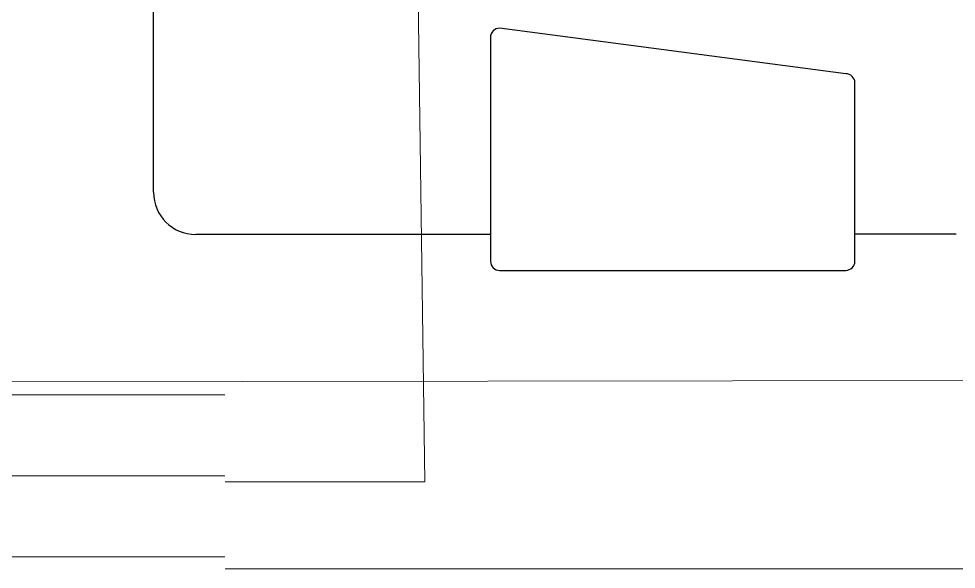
# Model space of a CAD drawing. Header units: inches. Extents: x 164.3 to 247.9, y 15.6 to 56.7.
# Drawn here: x 220.467 to 221.163, y 37.212 to 37.621 of the extents above; entities that cross this region are included whole.
import ezdxf

# ---------------------------------------------------------------- set-up
doc = ezdxf.new("R2010")
doc.units = ezdxf.units.IN
doc.header["$MEASUREMENT"] = 0
doc.set_wipeout_variables(frame=1)
doc.layers.get('0').update_dxf_attribs({"lineweight": 0})
for name, color, linetype, lineweight in [('WALL 1 100', 250, 'Continuous', 9), ('окно', 7, 'Continuous', 9), ('провода', 1, 'Continuous', 5)]:
    doc.layers.add(name, color=color, linetype=linetype, lineweight=lineweight)

# ---------------------------------------------------------------- blocks, each defined once
blk = doc.blocks.new('*U37')
blk.add_wipeout([(-69.25, 69.81), (69.25, 69.81), (69.25, -5), (-69.25, -5)]).dxf.layer = 'окно'
at = {"layer": 'окно'}
for p, q in [((-69.25, 64.81), (69.25, 64.81)), ((-69.25, 32.41), (69.25, 32.41)), ((-69.25, 0), (69.25, 0))]:
    blk.add_line(p, q, dxfattribs=at)

msp = doc.modelspace()

# ---------------------------------------------------------------- linework, layer by layer
at = {"color": 7, "linetype": 'ByBlock', "lineweight": -2}
for p, q in [((220.56675, 37.49224), (220.56667, 37.94588)), ((221.08105, 37.58029), (220.82388, 37.61408)), ((220.81711, 37.60731), (220.81713, 37.52165)), ((221.08783, 37.52169), (221.08782, 37.57353)), ((220.81713, 37.52165), (220.81714, 37.4409)), ((221.08784, 37.44095), (221.08783, 37.52169)), ((220.81714, 37.46089), (220.59815, 37.46085)), ((221.16315, 37.46096), (221.08784, 37.46094)), ((220.82391, 37.43414), (221.08108, 37.43418))]:
    msp.add_line(p, q, dxfattribs=at)
for centre, radius, start, end in [((220.82388, 37.60732), 0.00677, 90.01034, 180.01034), ((221.08106, 37.57353), 0.00676, 359.94683, 90.07386), ((220.59814, 37.49224), 0.03139, 180.01034, 270.01034), ((220.82391, 37.4409), 0.00677, 180.01034, 270.01034), ((221.08108, 37.44095), 0.00677, 270.01034, 0.01034)]:
    msp.add_arc(centre, radius, start, end, dxfattribs=at)
at = {"layer": 'WALL 1 100', "color": 0}
for p, q in [((228.126, 37.35975), (209.40533, 37.33946)), ((228.12282, 37.21232), (209.2538, 37.21232))]:
    msp.add_line(p, q, dxfattribs=at)
at = {"layer": 'провода', "color": 1}
for p, q in [((220.76831, 37.27703), (220.76243, 37.71206)), ((209.32802, 37.27931), (220.76831, 37.27703))]:
    msp.add_line(p, q, dxfattribs=at)

# ---------------------------------------------------------------- next in the draw order: block references
at = {"layer": 'провода', "color": 7, "linetype": 'ByBlock', "lineweight": 0, "xscale": 0.001856447783394485, "yscale": 0.001856447783394485, "zscale": 0.001856447783394485}
msp.add_blockref('*U37', (220.49123, 37.22139), dxfattribs=at)

doc.saveas('drawing.dxf')
